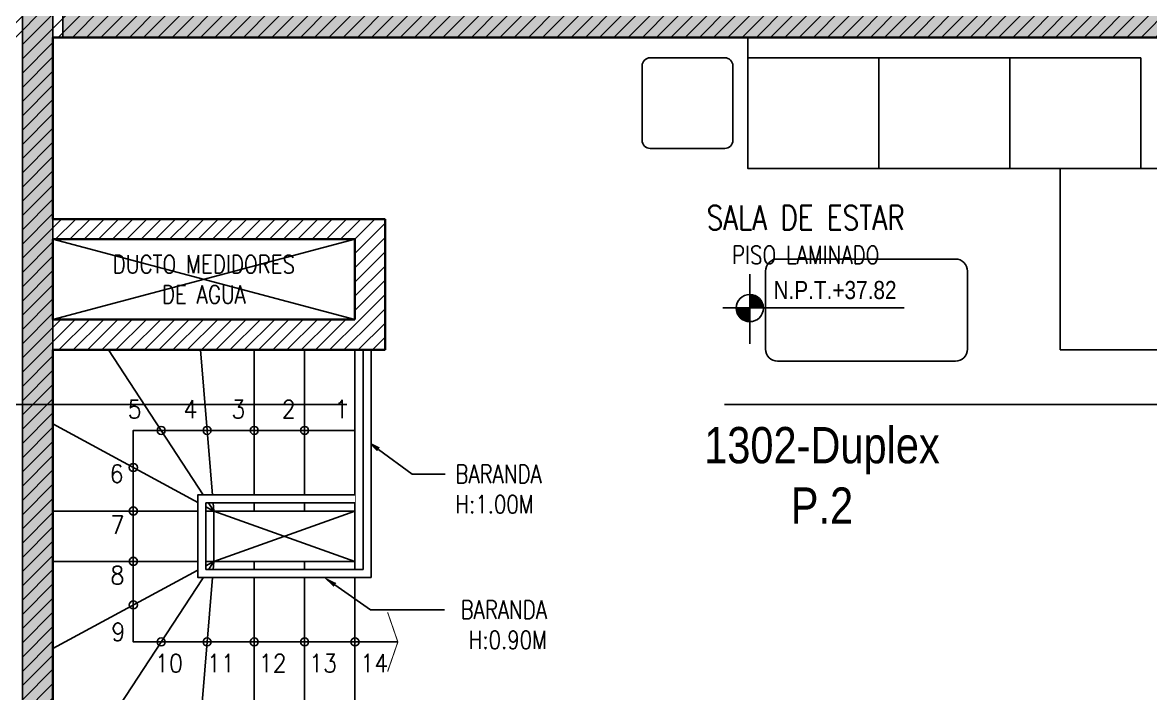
# Model space of a CAD drawing. Header units: millimetres. Extents: x -3 to 53, y -269 to 39.
# Drawn here: x 39.55 to 45.15, y -209.65 to -206.32 of the extents above; entities that cross this region are included whole.
import ezdxf
from ezdxf import colors
from ezdxf.entities.mleader import LeaderData, LeaderLine
from ezdxf.enums import TextEntityAlignment as Align
from ezdxf.math import Vec2, Vec3

# ---------------------------------------------------------------- set-up
doc = ezdxf.new("R2010")
doc.units = ezdxf.units.MM
doc.header["$LTSCALE"] = 15
doc.set_wipeout_variables(frame=1)
doc.linetypes.add('CENTER', pattern=[2, 1.25, -0.25, 0.25, -0.25])
doc.linetypes.add('HIDDEN2', pattern=[0.1875, 0.125, -0.0625])
doc.layers.get('0').update_dxf_attribs({"color": 250})
for name, color, linetype in [('A-COCINAS-LAV', 250, 'Continuous'), ('A-CORTE', 250, 'CENTER'), ('A-EST HATCH', 250, 'Continuous'), ('A-EST PLACAS', 250, 'Continuous'), ('A-LINEAS', 250, 'Continuous'), ('A-MOBILIARIO', 250, 'Continuous'), ('A-MURO BAJO', 251, 'Continuous'), ('A-NIVELES-NPT', 252, 'Continuous'), ('A-NUMERACIONDEP', 251, 'Continuous'), ('A-PROYECCIONES', 250, 'HIDDEN2'), ('A-TEXTO-ACABADO PISO', 250, 'Continuous'), ('A-TEXTO-AMBIENTE', 252, 'Continuous'), ('A-TEXTO-INDICACIONES', 250, 'Continuous'), ('MURO CF 60', 250, 'Continuous')]:
    doc.layers.add(name, color=color, linetype=linetype)
doc.layers.add('A-MUROS', color=252, linetype='Continuous', lineweight=30)
doc.styles.add('R80', font='ARIALN.TTF', dxfattribs={"height": 2.03})
doc.styles.add('ROMANS', font='romans.shx', dxfattribs={"width": 0.8})
doc.styles.add('TXT_COTAS', font='romans.shx', dxfattribs={"width": 0.8})
pattern_1 = [(45, (359.999406, -135.448964), (-0.035355339, 0.035355339), [])]

# ---------------------------------------------------------------- blocks, each defined once
blk = doc.blocks.new('Estruc_AZ')
at = {"layer": 'A-EST HATCH'}
h = blk.add_hatch(color=256, dxfattribs=at)
h.dxf.hatch_style = 1
h.paths.add_polyline_path([(-6.3, -7.6), (-4.7, -7.6), (-4.7, -7.8), (-6.3, -7.8)])
h.paths.add_polyline_path([(-6.3, -0.45), (-4.7, -0.45), (-4.7, -0.65), (-6.3, -0.65)])
h.paths.add_polyline_path([(-16.8, -3.3), (-16.8001, -2.8), (-19.2, -2.8), (-19.2, -4.05), (-10.55, -4.05), (-10.55, -4.2), (-19.2, -4.2), (-19.2001, -5.45), (-16.8, -5.4499), (-16.8001, -4.95), (-16.6, -4.95), (-16.6, -7.7501), (-16.8001, -7.75), (-16.8001, -5.6), (-19.3001, -5.6), (-19.3, -2.65), (-16.8, -2.65), (-16.8001, -0.5), (-16.6, -0.5), (-16.6, -3.3)])
h.paths.add_polyline_path([(-10.5001, -7.7501), (-10.5, -0.5), (-10.35, -0.5), (-10.35, -2.5), (-8.7, -2.5), (-8.7, -3.1491), (-8.8501, -3.1491), (-8.8501, -2.65), (-10.35, -2.65), (-10.3499, -7.7501)])
h.paths.add_polyline_path([(-2.95, -6.75), (-4.85, -6.75), (-4.85, -6.6), (-3.1, -6.6), (-3.1, -4.2), (-10.3, -4.2), (-10.3, -4.05), (-3.1, -4.05), (-3.1, -1.65), (-4.85, -1.65), (-4.85, -1.5), (-2.95, -1.5)])
at = {"layer": 'A-EST PLACAS'}
blk.add_lwpolyline([(-10.5001, -7.7501), (-10.5, -0.5), (-10.35, -0.5), (-10.35, -2.5), (-8.7, -2.5), (-8.7, -3.1491), (-8.7, -3.1491), (-8.8501, -3.1491), (-8.8501, -2.65), (-10.35, -2.65), (-10.3499, -7.7501), (-10.5001, -7.7501)], dxfattribs=at)
blk.add_lwpolyline([(-2.95, -6.75), (-4.85, -6.75), (-4.85, -6.6), (-3.1, -6.6), (-3.1, -4.2), (-10.3, -4.2), (-10.3, -4.05), (-3.1, -4.05), (-3.1, -1.65), (-4.85, -1.65), (-4.85, -1.5), (-2.95, -1.5)], close=True, dxfattribs=at)
blk = doc.blocks.new('_Dot')
at = {"color": 0, "linetype": 'ByBlock', "lineweight": -2}
blk.add_line((-0.5, 0), (-1, 0), dxfattribs=at)
at = {"color": 0, "linetype": 'ByBlock', "const_width": 0.5}
blk.add_lwpolyline([(-0.25, 0, 1), (0.25, 0, 1)], format="xyb", close=True, dxfattribs=at)
blk = doc.blocks.new('TEXTO DUCTOS PT')
at = {"layer": 'A-TEXTO-INDICACIONES', "insert": (39.1, -8.2), "char_height": 0.09, "width": 1.064578, "attachment_point": 5, "style": 'ROMANS'}
blk.add_mtext('\\pxsm1,qc,t16;DUCTO MEDIDORES DE AGUA', dxfattribs=at)
blk = doc.blocks.new('SOFA SEC')
for p, q in [((0, 0.65), (0.1, 0.65)), ((0.1, 0.65), (0.1, 0.1)), ((0.5, 0.65), (0.1, 0.65)), ((0.75, 0.65), (0.75, 0.1)), ((1.4, 0.65), (1.4, 0.1)), ((0.1, 0.1), (2.05, 0.1))]:
    blk.add_line(p, q)
blk.add_lwpolyline([(0.5, 1.55), (0.5, 0.65), (2.05, 0.65), (2.05, 0), (0, 0), (0, 1.55)], close=True)
blk = doc.blocks.new('ESC2')
at = {"layer": 'A-LINEAS', "const_width": 0.005}
blk.add_lwpolyline([(-1.6618, 1.5974), (-1.7127, 1.45), (-1.6618, 1.3026)], dxfattribs=at)
at = {"layer": 'A-LINEAS', "linetype": 'Continuous'}
for centre in [(-1.5, 1.45), (-1.25, 1.45), (-1, 1.45), (-0.7663, 1.45), (-0.5381, 1.45), (-0.4, 1.2662), (-0.4, 1.05), (-0.4001, 0.8), (-0.4, 0.5839), (-0.5381, 0.4)]:
    blk.add_circle(centre, 0.02, dxfattribs=at)
at = {"layer": 'A-MURO BAJO'}
for p, q in [((-1, 1.85), (-1, 1.05)), ((0, 1.85), (-1, 1.85)), ((0, 0.8), (0, 1.85)), ((-1, 1.05), (0, 1.05))]:
    blk.add_line(p, q, dxfattribs=at)
for points in [[(-1.5, 1.05), (-1.25, 1.05), (-1.25, 1.85), (-1.5, 1.85)], [(-1.25, 1.05), (-1, 1.05), (-1, 1.85), (-1.25, 1.85)], [(-1.5, 0.8), (-1.25, 0.8), (-1.25, 0), (-1.5, 0)], [(-1.25, 0.8), (-1, 0.8), (-1, 0), (-1.25, 0)], [(-1, 0.8), (0, 0.8), (0, 0), (-1, 0)]]:
    blk.add_lwpolyline(points, close=True, dxfattribs=at)
for points in [[(-0.8, 1.05), (-0.7326, 1.85)], [(-0.8, 1.05), (-0.2763, 1.85)], [(-0.8, 1.05), (0, 1.4825)], [(-0.0003, 0.8), (-0.8, 0.8), (-0.8, 1.05)], [(-0.8, 0.8), (-0.7326, 0)], [(-0.8, 0.8), (-0.2763, 0)], [(-0.8, 0.8), (0, 0.3675)]]:
    blk.add_lwpolyline(points, dxfattribs=at)
blk.add_wipeout([(-1.54, 0), (-1.58, 0), (-1.58, 1.13), (-0.72, 1.13), (-0.72, 0.72), (-1.5, 0.72), (-1.5, 0.76), (-0.76, 0.76), (-0.76, 1.09), (-1.54, 1.09), (-1.54, 0.9061)]).dxf.layer = 'A-COCINAS-LAV'
at = {"layer": 'A-COCINAS-LAV'}
for points in [[(-1.58, 0), (-1.58, 1.13), (-0.72, 1.13), (-0.72, 0.72), (-1.5, 0.72)], [(-1.5, 0.76), (-0.76, 0.76), (-0.76, 1.09), (-1.54, 1.09), (-1.54, 0)]]:
    blk.add_lwpolyline(points, dxfattribs=at)
at = {"layer": 'A-LINEAS', "linetype": 'Continuous'}
blk.add_lwpolyline([(-1.7127, 1.45), (-0.4, 1.45), (-0.4, 0.4), (-1.5, 0.4)], dxfattribs=at)
for centre in [(-1.25, 0.4), (-1, 0.4), (-0.7663, 0.4)]:
    blk.add_circle(centre, 0.02, dxfattribs=at)
at = {"layer": 'A-MURO BAJO'}
blk.add_line((-1.5, 1.05), (-1.5, 0.8), dxfattribs=at)
at = {"layer": 'A-PROYECCIONES'}
blk.add_line((-1.5, 0.8), (-0.8, 1.05), dxfattribs=at)
blk.add_lwpolyline([(-0.8, 0.8), (-1.5, 1.05)], dxfattribs=at)
blk = doc.blocks.new('MESITA FLAT 9')
for p, q in [((-0.185, 0), (0.185, 0)), ((-0.225, -0.41), (-0.225, -0.04)), ((0.225, -0.04), (0.225, -0.41)), ((0.185, -0.45), (-0.185, -0.45))]:
    blk.add_line(p, q)
for centre, start, end in [((-0.185, -0.04), 90, 180), ((0.185, -0.04), 360, 90), ((-0.1853, -0.41), 180, 270), ((0.185, -0.41), 270, 0)]:
    blk.add_arc(centre, 0.04, start, end)
blk = doc.blocks.new('MESA CENTRO')
for p, q in [((-0.1937, 0), (0.1937, 0)), ((-0.2537, -0.9421), (-0.2537, -0.06)), ((0.2537, -0.06), (0.2537, -0.9421)), ((0.1937, -1.0021), (-0.1937, -1.0021))]:
    blk.add_line(p, q)
for centre, start, end in [((-0.1937, -0.06), 90, 180), ((0.1937, -0.06), 0, 90), ((-0.1937, -0.9421), 180, 270), ((0.1937, -0.9421), 270, 0)]:
    blk.add_arc(centre, 0.06, start, end)
blk = doc.blocks.new('SIM NIVEL PLANTA')
at = {"linetype": 'Continuous'}
h = blk.add_hatch(dxfattribs=at)
h.set_pattern_fill('_USER', color=256, scale=0.089997, angle=45, style=0, pattern_type=0)
h.set_pattern_definition([(45, (31854.49523, 23864.84028), (-0.06363728001, 0.06363728001), [])])
h.paths.add_polyline_path([(-17.33, 0), (-15.98, 0, 0.409209), (-17.33, 1.33)])
h.paths.add_polyline_path([(-18.68, 0, 0.004279), (-18.68, -0.02, 0.414214), (-17.33, -1.37), (-17.33, 0)])
for p, q in [((-17.33, -3.58), (-17.33, 3.34)), ((-2, 0), (-20, 0))]:
    blk.add_line(p, q)
blk.add_circle((-17.33, -0.02), 1.35, dxfattribs=at)
at = {"style": 'R80'}
blk.add_attdef('N.P.T.+0.00', text='', height=1.8, dxfattribs=at).set_placement((-8.87, 1.77), align=Align.MIDDLE_CENTER)
blk = doc.blocks.new('Cortes-Elev.')
at = {"layer": 'A-CORTE', "linetype": 'CENTER', "ltscale": 0.5}
blk.add_lwpolyline([(-1.966, 27.2284), (51.8601, 27.2284)], dxfattribs=at)

msp = doc.modelspace()

# ---------------------------------------------------------------- hatches: boundary and pattern name
at = {"layer": 'MURO CF 60'}
h = msp.add_hatch(dxfattribs=at)
h.set_pattern_fill('_USER', color=256, scale=0.05, angle=45, pattern_type=0)
h.set_pattern_definition(pattern_1)
h.paths.add_polyline_path([(39.6994, -206.2489), (30.7494, -206.249), (30.7494, -206.399), (39.6994, -206.399)])
h = msp.add_hatch(dxfattribs=at)
h.set_pattern_fill('_USER', color=256, scale=0.05, angle=45, pattern_type=0)
h.set_pattern_definition(pattern_1)
h.paths.add_polyline_path([(47.0994, -206.249), (39.6994, -206.249), (39.6994, -206.399), (47.0994, -206.399)])
h = msp.add_hatch(dxfattribs=at)
h.set_pattern_fill('_USER', color=256, scale=0.05, angle=45, pattern_type=0)
h.set_pattern_definition(pattern_1)
h.paths.add_polyline_path([(41.1994, -207.3998), (39.6994, -207.3998), (39.6994, -207.2998), (41.1994, -207.2998)])
h = msp.add_hatch(dxfattribs=at)
h.set_pattern_fill('_USER', color=256, scale=0.05, angle=45, pattern_type=0)
h.set_pattern_definition(pattern_1)
h.paths.add_polyline_path([(41.3494, -207.2998), (41.1994, -207.2998), (41.1994, -207.799), (41.3494, -207.799)])

# ---------------------------------------------------------------- linework, layer by layer
at = {"layer": 'A-LINEAS'}
for p, q in [((39.7, -207.797), (41.1999, -207.3978)), ((41.1999, -207.797), (39.7, -207.3978))]:
    msp.add_line(p, q, dxfattribs=at)
at = {"layer": 'A-MUROS'}
for p, q in [((45.2, -206.3969), (39.7, -206.3969)), ((39.7, -206.3969), (39.7, -207.2978)), ((39.7, -207.2978), (41.35, -207.2978)), ((39.7, -207.3978), (39.7, -207.797)), ((39.7, -207.3978), (41.1999, -207.3978)), ((41.1999, -207.3978), (41.1999, -207.797)), ((39.7, -207.797), (41.1999, -207.797))]:
    msp.add_line(p, q, dxfattribs=at)

# ---------------------------------------------------------------- block references
at = {"layer": 'A-MOBILIARIO'}
for name, p, rotation in [('SOFA SEC', (45.2, -206.397), 179.9995671478981), ('MESITA FLAT 9', (42.85, -206.9469), 179.9999175160668), ('MESA CENTRO', (44.2391, -207.7497, 0), 269.9999774208881)]:
    msp.add_blockref(name, p, dxfattribs=dict(at, rotation=rotation))
at = {"layer": 'A-MURO BAJO'}
msp.add_blockref('Estruc_AZ', (50.05, -202.1969), dxfattribs=at)
at = {"layer": 'A-NIVELES-NPT', "xscale": 0.05, "yscale": 0.05, "zscale": 0.05}
msp.add_blockref('SIM NIVEL PLANTA', (44.0255, -207.7384), dxfattribs=at).add_auto_attribs({'N.P.T.+0.00': 'N.P.T.+37.82'})
at = {"layer": 'A-TEXTO-INDICACIONES'}
msp.add_blockref('TEXTO DUCTOS PT', (1.35, -199.3969), dxfattribs=at)

# ---------------------------------------------------------------- texts
at = {"layer": 'A-TEXTO-ACABADO PISO', "insert": (43.4365, -207.4305), "char_height": 0.09, "attachment_point": 2, "style": 'ROMANS'}
msp.add_mtext_dynamic_manual_height_columns('PISO LAMINADO', width=1.20225, gutter_width=12.5, heights=[0], dxfattribs=at)
at = {"layer": 'A-TEXTO-AMBIENTE', "style": 'ROMANS', "width": 0.8}
msp.add_text('SALA DE ESTAR', height=0.12, dxfattribs=at).set_placement((43.4365, -207.3505), align=Align.CENTER)
at = {"layer": 'A-TEXTO-INDICACIONES', "style": 'ROMANS', "width": 0.9}
for s, p in [('5', (40.0715, -208.2866)), ('4', (40.349, -208.2866)), ('3', (40.5865, -208.2866)), ('2', (40.8365, -208.2866)), ('1', (41.0981, -208.2866)), ('6', (39.9827, -208.6071)), ('7', (39.9865, -208.8611)), ('8', (39.9865, -209.1109))]:
    msp.add_text(s, height=0.09, dxfattribs=at).set_placement(p)
msp.add_text('9', height=0.09, rotation=360, dxfattribs=at).set_placement((39.9904, -209.3923))
for s, p in [('10', (40.346, -209.5476)), ('11', (40.6042, -209.5476)), ('12', (40.8611, -209.5476)), ('13', (41.1111, -209.5476)), ('14', (41.3649, -209.5476))]:
    msp.add_text(s, height=0.09, rotation=360, dxfattribs=at).set_placement(p, align=Align.RIGHT)

# ---------------------------------------------------------------- leaders
at = {"layer": 'A-NUMERACIONDEP'}
ml = msp.add_multileader_mtext('Standard', dxfattribs=at)
ml.set_content('1302-Duplex P.2', color=256, style='R80')
ml.set_leader_properties(color=256)
ml.set_arrow_properties(name='DOT')
ml.build(insert=Vec2(0, 0))
ml.multileader.update_dxf_attribs({"leader_type": 0, "has_text_frame": 1, "text_left_attachment_type": 2, "text_right_attachment_type": 2, "dogleg_length": 0.36, "arrow_head_size": 0.06, "scale": 0.06})
ctx = ml.context
ctx.base_point, ctx.scale, ctx.char_height, ctx.arrow_head_size, ctx.landing_gap_size, ctx.plane_origin = Vec3(42.7057, -208.4453), 0.06, 0.18, 0.06, 0.06, Vec3(42.5656, -208.4497)
ctx.left_attachment, ctx.right_attachment, ctx.text_align_type = 2, 2, 1
notes = []
notes.append((ctx, [(0, (1, 1, 0), (44.4204, -208.4453), (-1, 0), 0.0917, [(0, [(44.7069, -208.0964)], 0, [])])]))
ctx.mtext.insert, ctx.mtext.width, ctx.mtext.alignment, ctx.mtext.flow_direction = Vec3(43.5172, -208.33), 1.716032, 2, 5
at = {"layer": 'A-TEXTO-INDICACIONES'}
ml = msp.add_multileader_mtext('Standard', dxfattribs=at)
ml.set_content('\\pxsm1;BARANDA \\P\\pt16;H:1.00M', color=256, style='TXT_COTAS')
ml.set_leader_properties(color=256)
ml.build(insert=Vec2(0, 0))
ml.multileader.update_dxf_attribs({"dogleg_length": 0.05, "arrow_head_size": 0.07})
ctx = ml.context
ctx.base_point, ctx.char_height, ctx.arrow_head_size, ctx.landing_gap_size, ctx.plane_origin, ctx.plane_x_axis, ctx.plane_y_axis = Vec3(41.6482, -208.5633), 0.09, 0.07, 0.05, Vec3(41.4309, -208.1225), Vec3(1, 0.000005), Vec3(-0.000005, 1)
notes.append((ctx, [(0, (1, 1, 0), (41.483, -208.5633), (1, 0.000005), 0.1652, [(0, [(41.2601, -208.3993)], 0, [])])]))
ctx.mtext.insert, ctx.mtext.text_direction, ctx.mtext.rotation, ctx.mtext.width, ctx.mtext.defined_height, ctx.mtext.flow_direction = Vec3(41.6982, -208.5183), Vec3(1, 0.000005), 0.000005, 1.149951, 0.8046, 5
ml = msp.add_multileader_mtext('Standard', dxfattribs=at)
ml.set_content('\\pxsm1;BARANDA \\P\\pt16;H:0.90M', color=256, style='TXT_COTAS')
ml.set_leader_properties(color=256)
ml.build(insert=Vec2(0, 0))
ml.multileader.update_dxf_attribs({"dogleg_length": 0.05, "arrow_head_size": 0.07})
ctx = ml.context
ctx.base_point, ctx.char_height, ctx.arrow_head_size, ctx.landing_gap_size, ctx.plane_origin, ctx.plane_x_axis, ctx.plane_y_axis = Vec3(41.6436, -209.237), 0.09, 0.07, 0.05, Vec3(42.8468, -209.185), Vec3(1, -0.000005), Vec3(0.000005, 1)
ctx.text_align_type = 2
notes.append((ctx, [(1, (1, 1, 0), (41.277, -209.237), (1, -0.000005), 0.3666, [(0, [(41.0432, -209.0739)], 0, [])])]))
ctx.mtext.insert, ctx.mtext.text_direction, ctx.mtext.rotation, ctx.mtext.width, ctx.mtext.defined_height, ctx.mtext.alignment, ctx.mtext.flow_direction = Vec3(42.153, -209.192), Vec3(1, -0.000005), 6.283181, 1.149951, 0.8046, 3, 5
for ctx, leaders in notes:
    for number, flags, end, landing, length, lines in leaders:
        leader = LeaderData()
        leader.index, (leader.has_last_leader_line, leader.has_dogleg_vector, leader.attachment_direction) = number, flags
        leader.last_leader_point, leader.dogleg_vector, leader.dogleg_length = Vec3(end), Vec3(landing), length
        for number, points, colour, breaks in lines:
            line = LeaderLine()
            line.index, line.vertices, line.color, line.breaks = number, Vec3.list(points), colors.encode_raw_color(colour), breaks
            leader.lines.append(line)
        ctx.leaders.append(leader)

# ---------------------------------------------------------------- next in the draw order: block references
at = {"rotation": 180}
msp.add_blockref('ESC2', (39.7, -207.947), dxfattribs=at)

# ---------------------------------------------------------------- next in the draw order: hatches: boundary and pattern name
at = {"layer": 'MURO CF 60'}
h = msp.add_hatch(dxfattribs=at)
h.set_pattern_fill('_USER', color=256, scale=0.05, angle=45, pattern_type=0)
h.set_pattern_definition(pattern_1)
h.paths.add_polyline_path([(39.6994, -206.399), (39.5494, -206.399), (39.5494, -212.724), (39.6994, -212.724)])
h = msp.add_hatch(dxfattribs=at)
h.set_pattern_fill('_USER', color=256, scale=0.05, angle=45, pattern_type=0)
h.set_pattern_definition(pattern_1)
h.paths.add_polyline_path([(41.3494, -207.949), (39.6994, -207.949), (39.6994, -207.799), (41.3494, -207.799)])

# ---------------------------------------------------------------- next in the draw order: linework, layer by layer
at = {"layer": 'A-MUROS'}
for p, q in [((41.35, -207.2978), (41.35, -207.947)), ((39.7, -209.797), (39.7, -207.947)), ((39.7, -207.947), (41.35, -207.947))]:
    msp.add_line(p, q, dxfattribs=at)

# ---------------------------------------------------------------- next in the draw order: block references
at = {"layer": 'A-CORTE'}
msp.add_blockref('Cortes-Elev.', (0, -235.4469), dxfattribs=at)

doc.saveas('drawing.dxf')
